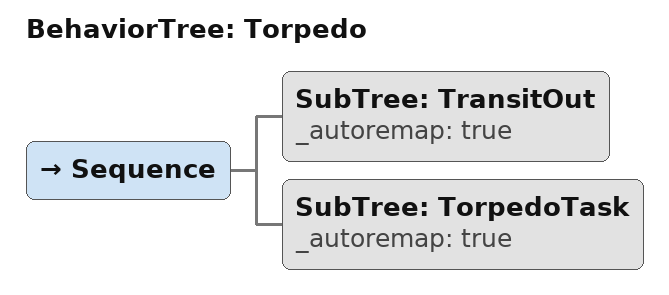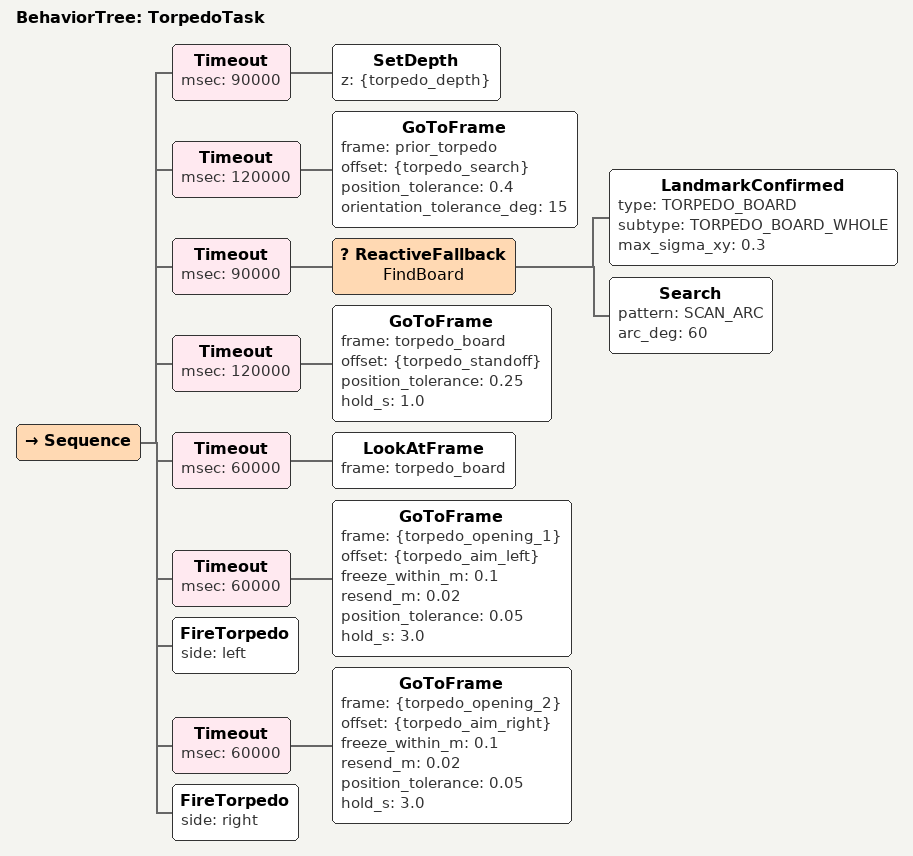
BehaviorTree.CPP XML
<?xml version="1.0"?>
<!-- Find the board, stand off in front of it, then go to the aim point of
     each opening and hold before firing. -->
<root BTCPP_format="4">
  <BehaviorTree ID="Torpedo">
    <Sequence>
      <SubTree ID="TransitOut" _autoremap="true"/>
      <SubTree ID="TorpedoTask" _autoremap="true"/>
    </Sequence>
  </BehaviorTree>

  <BehaviorTree ID="TorpedoTask">
    <Sequence>
      <Timeout msec="90000"><SetDepth z="{torpedo_depth}"/></Timeout>
      <Timeout msec="120000"><GoToFrame frame="prior_torpedo" offset="{torpedo_search}" position_tolerance="0.4" orientation_tolerance_deg="15"/></Timeout>
      <Timeout msec="90000">
        <ReactiveFallback name="FindBoard">
          <LandmarkConfirmed type="TORPEDO_BOARD" subtype="TORPEDO_BOARD_WHOLE" max_sigma_xy="0.3"/>
          <Search pattern="SCAN_ARC" arc_deg="60"/>
        </ReactiveFallback>
      </Timeout>
      <Timeout msec="120000"><GoToFrame frame="torpedo_board" offset="{torpedo_standoff}" position_tolerance="0.25" hold_s="1.0"/></Timeout>
      <Timeout msec="60000"><LookAtFrame frame="torpedo_board"/></Timeout>
      <Timeout msec="60000"><GoToFrame frame="{torpedo_opening_1}" offset="{torpedo_aim_left}" freeze_within_m="0.1" resend_m="0.02" position_tolerance="0.05" hold_s="3.0"/></Timeout>
      <FireTorpedo side="left"/>
      <Timeout msec="60000"><GoToFrame frame="{torpedo_opening_2}" offset="{torpedo_aim_right}" freeze_within_m="0.1" resend_m="0.02" position_tolerance="0.05" hold_s="3.0"/></Timeout>
      <FireTorpedo side="right"/>
    </Sequence>
  </BehaviorTree>
</root>
